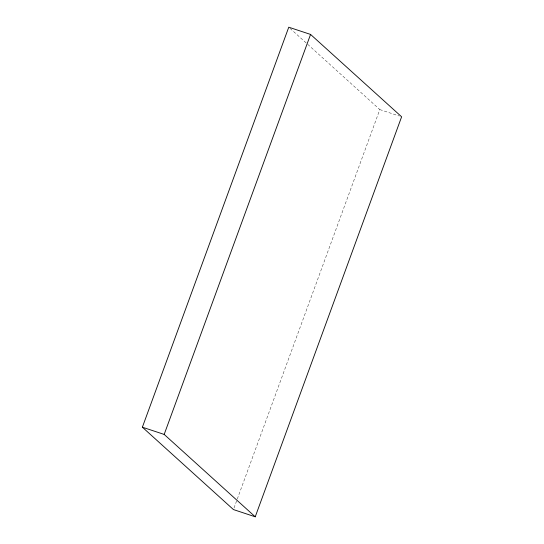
<?xml version="1.0" encoding="UTF-8"?>
<svg xmlns="http://www.w3.org/2000/svg" width="544" height="544" viewBox="0 0 544 544"><rect width="100%" height="100%" fill="white"/><g stroke="black" fill="none" stroke-linecap="round" stroke-linejoin="round"><path stroke-width="0.41" stroke-dasharray="2.72 2.04" d="M234.022 507.98L379.821 109.575L306.972 43.676M379.821 109.575L399.282 116.028M290.013 28.336L306.347 43.105"/><path stroke-width="0.82" d="M142.378 427.203L288.762 27.2L310.563 34.428L401.622 116.797L255.238 516.8L233.437 509.572L142.378 427.203L164.179 434.425L255.238 516.8M164.179 434.425L310.563 34.428"/></g></svg>
